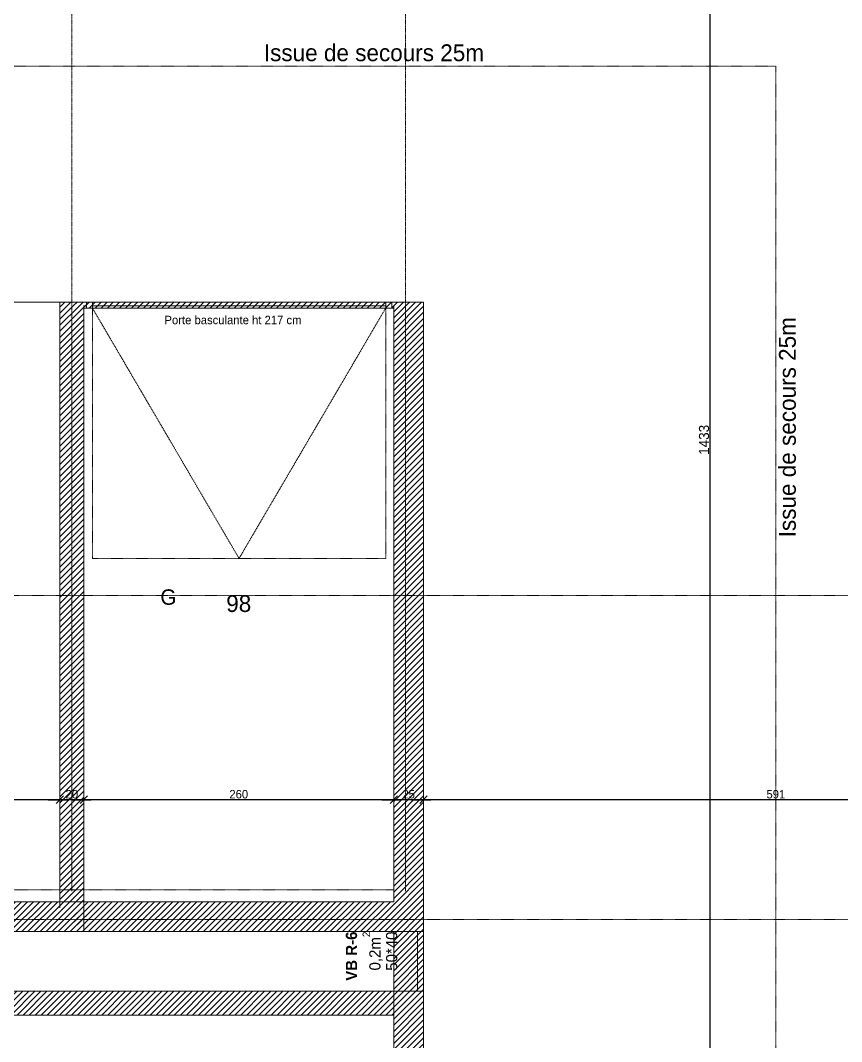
# Model space of a CAD drawing. Header units: centimetres. Extents: x -14085 to 643619, y -47998 to 35592.
# Drawn here: x 8113 to 8802, y 3159 to 4016 of the extents above; entities that cross this region are included whole.
import ezdxf

# ---------------------------------------------------------------- set-up
doc = ezdxf.new("R2010")
doc.units = ezdxf.units.CM
doc.header["$PDMODE"] = 1
doc.header["$PDSIZE"] = -2
for name, pattern in [('ISO-02', [0.75, 0.6, -0.15]), ('Style de ligne -1', [0.41664, 0.20828, -0.20836]), ('Style de ligne -6', [1.04164, 0.625, -0.20828, 0.06943, -0.13893]), ('VW-01', [0.41656, 0.20828, -0.20828])]:
    doc.linetypes.add(name, pattern=pattern)
doc.layers.get('0').update_dxf_attribs({"lineweight": 18, "true_color": 0x848484})
doc.layers.add('01_cote_gen', color=4, linetype='Continuous')
doc.layers.add('AA_COTES', color=2, linetype='Continuous')
for name, color, linetype, lineweight in [('B GÈnÈral_Hatch', 7, 'Continuous', 5), ('B Général', 7, 'Continuous', 5), ('C ANNOTATIONS-cotation', 7, 'Continuous', 5), ('C ANNOTATIONS-prestations', 7, 'Continuous', 5), ('C ANNOTATIONS-texte', 7, 'Continuous', 5)]:
    doc.layers.add(name, color=color, linetype=linetype, lineweight=lineweight)
doc.layers.add('C ANNOTATIONS-axes', color=1, linetype='ISO-02', lineweight=13, true_color=0xff0000)
doc.layers.add('C ANNOTATIONS-axes horizontaux', color=1, linetype='VW-01', lineweight=13, true_color=0xff0000)
doc.styles.add('Eurostile', font='')
doc.styles.add('Eurostile (bold)', font='')
doc.styles.add('STYLE2', font='ARIALN.TTF')
doc.styles.get('Eurostile').set_extended_font_data('Eurostile')
doc.styles.get('Eurostile (bold)').set_extended_font_data('Eurostile', bold=True)
doc.dimstyles.new('100é', dxfattribs={"dimtxt": 8.470801, "dimasz": 6.232178, "dimexe": 10, "dimexo": 25, "dimgap": 1, "dimtad": 1, "dimdec": 1, "dimtxsty": 'Eurostile', "dimblk": 'VW_SLASH', "dimblk1": 'VW_SLASH', "dimblk2": 'VW_SLASH', "dimcen": 0, "dimdle": 10, "dimazin": 0, "dimtfac": 1, "dimtdec": 1, "dimtix": 1, "dimtmove": 0, "dimatfit": 0, "dimldrblk": 'VW_FILLEDARROW', "dimfxl": 50.8, "dimfxlon": 1, "dimfrac": 2, "dimtolj": 1, "dimarcsym": 0})
doc.dimstyles.new('JB50', dxfattribs={"dimscale": 0.1, "dimtxt": 150, "dimasz": 15, "dimexe": 0.1, "dimexo": 0.1, "dimgap": 0.09, "dimtad": 1, "dimdec": 1, "dimdsep": 46, "dimtxsty": 'STYLE2', "dimblk1": 'BOND_G', "dimblk2": 'BOND_D', "dimsah": 1, "dimcen": 1.5, "dimdle": 0.01, "dimse1": 1, "dimse2": 1, "dimclrd": 4, "dimclre": 2, "dimclrt": 6, "dimazin": 2, "dimtfac": 2.333333, "dimtdec": 1, "dimtix": 1, "dimtmove": 2, "dimatfit": 3, "dimldrblk": 'BOND_G', "dimfxl": 1, "dimtolj": 1, "dimtzin": 0, "dimarcsym": 0})
pattern_1 = [(45, (0, 0), (2.4253472, -2.6458333), [])]

# ---------------------------------------------------------------- blocks, each defined once
blk = doc.blocks.new('Objet Paramétrique-3')
at = {"layer": 'B Général', "color": 7, "linetype": 'Continuous', "lineweight": 5}
for p, q in [((0, 0), (0, 500)), ((250, 0), (250, 500)), ((0, 0), (250, 0))]:
    blk.add_line(p, q, dxfattribs=at)
at = {"layer": 'B Général', "color": 7, "insert": (125, 250), "char_height": 14.118, "attachment_point": 5, "line_spacing_factor": 0.894142, "style": 'Eurostile'}
blk.add_mtext('99', dxfattribs=at)
blk = doc.blocks.new('Objet Paramétrique-6')
at = {"layer": 'B Général', "color": 7, "linetype": 'Continuous', "lineweight": 5}
for p, q in [((0, 0), (0, 500)), ((260, 0), (260, 500)), ((0, 0), (260, 0))]:
    blk.add_line(p, q, dxfattribs=at)
at = {"layer": 'B Général', "color": 7, "insert": (130, 250), "char_height": 14.118, "attachment_point": 5, "line_spacing_factor": 0.894142, "style": 'Eurostile'}
blk.add_mtext('98', dxfattribs=at)
blk = doc.blocks.new('axes 2')
at = {"layer": 'B Général', "color": 1, "linetype": 'Style de ligne -6', "lineweight": 13}
for p, q in [((490.672, -1173.93), (490.672, 1361.07)), ((770.672, -1173.93), (770.672, 1361.07))]:
    blk.add_line(p, q, dxfattribs=at)
at = {"layer": 'C ANNOTATIONS-axes horizontaux', "color": 5, "true_color": 0x0000ff}
for p, q in [((4705, -925.93), (-4705, -925.93)), ((4705, -1197.93), (-4705, -1197.93))]:
    blk.add_line(p, q, dxfattribs=at)
blk = doc.blocks.new('Porte basculante ht200cm')
at = {"layer": 'B Général', "color": 7, "linetype": 'Style de ligne -1', "lineweight": 5}
for p, q in [((-123, -2.5), (0, -212.5)), ((0, -212.5), (123, -2.5))]:
    blk.add_line(p, q, dxfattribs=at)
at = {"layer": 'B Général', "color": 7, "linetype": 'Continuous', "lineweight": 5, "flags": 128}
for points in [[(-128, 2.5), (128, 2.5), (128, -2.5), (-128, -2.5)], [(-123, 2.5), (123, 2.5), (123, -0.5), (-123, -0.5)]]:
    blk.add_lwpolyline(points, close=True, dxfattribs=at)
at = {"layer": 'B Général', "flags": 128}
for points in [[(-128, 2.5), (-123, 2.5), (-123, -2.5), (-128, -2.5)], [(123, 2.5), (128, 2.5), (128, -2.5), (123, -2.5)]]:
    blk.add_lwpolyline(points, close=True, dxfattribs=at)
at = {"layer": 'B Général', "color": 7, "linetype": 'Style de ligne -1', "lineweight": 5, "flags": 128}
blk.add_lwpolyline([(-123, -2.5), (123, -2.5), (123, -212.5), (-123, -212.5)], close=True, dxfattribs=at)
at = {"layer": 'B Général', "insert": (-66, -238.42), "char_height": 12.94, "attachment_point": 1, "line_spacing_factor": 0.894142, "style": 'Eurostile'}
blk.add_mtext('G', dxfattribs=at)
at = {"layer": 'C ANNOTATIONS-prestations', "insert": (-62.58, -8.98), "char_height": 7.059, "attachment_point": 1, "line_spacing_factor": 0.894142, "style": 'Eurostile'}
blk.add_mtext('Porte basculante ht 217 cm', dxfattribs=at)
blk = doc.blocks.new('VW_SLASH')
at = {"color": 0, "linetype": 'ByBlock', "lineweight": -2}
blk.add_line((1.6, 0), (-1, 0), dxfattribs=at)
at = {"color": 0, "lineweight": 20, "flags": 128}
blk.add_lwpolyline([(0.5, 0.5), (-0.5, -0.5)], dxfattribs=at)
blk = doc.blocks.new('*D222')
at = {"layer": 'C ANNOTATIONS-cotation', "color": 0, "linetype": 'Continuous', "lineweight": -2, "transparency": 16777216}
for p, q in [((8707.4, 4380.39), (8682, 4380.39)), ((8692, 2953.42), (8692, 4374.16)), ((8707.4, 2947.19), (8682, 2947.19))]:
    blk.add_line(p, q, dxfattribs=at)
at = {"layer": 'Defpoints', "color": 0, "linetype": 'Continuous', "lineweight": 0, "transparency": 16777216}
for p in [(8692, 4380.39), (8732.4, 4380.39), (8732.4, 2947.19)]:
    blk.add_point(p, dxfattribs=at)
at = {"layer": 'C ANNOTATIONS-cotation', "color": 0, "linetype": 'Continuous', "lineweight": -2, "transparency": 16777216, "xscale": 6.232177734375, "yscale": 6.232177734375, "zscale": 6.232177734375}
for p, rotation in [((8692, 4380.39), 90), ((8692, 2947.19), 270)]:
    blk.add_blockref('VW_SLASH', p, dxfattribs=dict(at, rotation=rotation))
at = {"layer": 'C ANNOTATIONS-cotation', "color": 0, "linetype": 'Continuous', "lineweight": 5, "transparency": 16777216, "insert": (8686.76, 3663.79), "char_height": 8.471, "attachment_point": 5, "rotation": 90, "style": 'Eurostile'}
blk.add_mtext('\\A1;1433', dxfattribs=at)
blk = doc.blocks.new('VW_FILLEDARROW')
at = {"linetype": 'Continuous', "lineweight": 0}
blk.add_hatch(color=0, dxfattribs=at).paths.add_polyline_path([(-1.6, 0.43), (0, 0), (-1.6, -0.43)])
at = {"color": 0, "lineweight": 5, "flags": 128}
blk.add_lwpolyline([(-1.6, 0.43), (0, 0), (-1.6, -0.43)], close=True, dxfattribs=at)
blk = doc.blocks.new('*D300')
at = {"layer": 'C ANNOTATIONS-cotation', "color": 0, "linetype": 'Continuous', "lineweight": -2, "transparency": 16777216}
blk.add_line((8140.25, 3362), (7903.22, 3362), dxfattribs=at)
at = {"layer": 'Defpoints', "color": 0, "linetype": 'Continuous', "lineweight": 0, "transparency": 16777216}
for p in [(7896.98, 3369.11), (8146.48, 3369.11), (7896.98, 3362)]:
    blk.add_point(p, dxfattribs=at)
at = {"layer": 'C ANNOTATIONS-cotation', "color": 0, "linetype": 'Continuous', "lineweight": -2, "transparency": 16777216, "xscale": 6.232177734375, "yscale": 6.232177734375, "zscale": 6.232177734375, "rotation": 180}
blk.add_blockref('VW_SLASH', (7896.98, 3362), dxfattribs=at)
at = {"layer": 'C ANNOTATIONS-cotation', "color": 0, "linetype": 'Continuous', "lineweight": -2, "transparency": 16777216, "xscale": 6.232177734375, "yscale": 6.232177734375, "zscale": 6.232177734375}
blk.add_blockref('VW_SLASH', (8146.48, 3362), dxfattribs=at)
at = {"layer": 'C ANNOTATIONS-cotation', "color": 0, "linetype": 'Continuous', "lineweight": 5, "transparency": 16777216, "insert": (8021.73, 3366.53), "char_height": 7.059, "attachment_point": 5, "style": 'Eurostile'}
blk.add_mtext('\\A1;250', dxfattribs=at)
blk = doc.blocks.new('*D301')
at = {"layer": 'C ANNOTATIONS-cotation', "color": 0, "linetype": 'Continuous', "lineweight": -2, "transparency": 16777216}
blk.add_line((8160.25, 3362), (8152.72, 3362), dxfattribs=at)
at = {"layer": 'Defpoints', "color": 0, "linetype": 'Continuous', "lineweight": 0, "transparency": 16777216}
for p in [(8146.48, 3369.11), (8166.48, 3369.11), (8146.48, 3362)]:
    blk.add_point(p, dxfattribs=at)
at = {"layer": 'C ANNOTATIONS-cotation', "color": 0, "linetype": 'Continuous', "lineweight": -2, "transparency": 16777216, "xscale": 6.232177734375, "yscale": 6.232177734375, "zscale": 6.232177734375, "rotation": 180}
blk.add_blockref('VW_SLASH', (8146.48, 3362), dxfattribs=at)
at = {"layer": 'C ANNOTATIONS-cotation', "color": 0, "linetype": 'Continuous', "lineweight": -2, "transparency": 16777216, "xscale": 6.232177734375, "yscale": 6.232177734375, "zscale": 6.232177734375}
blk.add_blockref('VW_SLASH', (8166.48, 3362), dxfattribs=at)
at = {"layer": 'C ANNOTATIONS-cotation', "color": 0, "linetype": 'Continuous', "lineweight": 5, "transparency": 16777216, "insert": (8156.48, 3366.53), "char_height": 7.059, "attachment_point": 5, "style": 'Eurostile'}
blk.add_mtext('\\A1;20', dxfattribs=at)
blk = doc.blocks.new('*D302')
at = {"layer": 'C ANNOTATIONS-cotation', "color": 0, "linetype": 'Continuous', "lineweight": -2, "transparency": 16777216}
blk.add_line((8420.25, 3362), (8172.72, 3362), dxfattribs=at)
at = {"layer": 'Defpoints', "color": 0, "linetype": 'Continuous', "lineweight": 0, "transparency": 16777216}
for p in [(8166.48, 3369.11), (8166.48, 3362), (8426.48, 3352)]:
    blk.add_point(p, dxfattribs=at)
at = {"layer": 'C ANNOTATIONS-cotation', "color": 0, "linetype": 'Continuous', "lineweight": -2, "transparency": 16777216, "xscale": 6.232177734375, "yscale": 6.232177734375, "zscale": 6.232177734375, "rotation": 180}
blk.add_blockref('VW_SLASH', (8166.48, 3362), dxfattribs=at)
at = {"layer": 'C ANNOTATIONS-cotation', "color": 0, "linetype": 'Continuous', "lineweight": -2, "transparency": 16777216, "xscale": 6.232177734375, "yscale": 6.232177734375, "zscale": 6.232177734375}
blk.add_blockref('VW_SLASH', (8426.48, 3362), dxfattribs=at)
at = {"layer": 'C ANNOTATIONS-cotation', "color": 0, "linetype": 'Continuous', "lineweight": 5, "transparency": 16777216, "insert": (8296.48, 3366.53), "char_height": 7.059, "attachment_point": 5, "style": 'Eurostile'}
blk.add_mtext('\\A1;260', dxfattribs=at)
blk = doc.blocks.new('*D303')
at = {"layer": 'C ANNOTATIONS-cotation', "color": 0, "linetype": 'Continuous', "lineweight": -2, "transparency": 16777216}
blk.add_line((8445.25, 3362), (8432.72, 3362), dxfattribs=at)
at = {"layer": 'Defpoints', "color": 0, "linetype": 'Continuous', "lineweight": 0, "transparency": 16777216}
for p in [(8426.48, 3362), (8426.48, 3352), (8451.48, 3337.57)]:
    blk.add_point(p, dxfattribs=at)
at = {"layer": 'C ANNOTATIONS-cotation', "color": 0, "linetype": 'Continuous', "lineweight": -2, "transparency": 16777216, "xscale": 6.232177734375, "yscale": 6.232177734375, "zscale": 6.232177734375, "rotation": 180}
blk.add_blockref('VW_SLASH', (8426.48, 3362), dxfattribs=at)
at = {"layer": 'C ANNOTATIONS-cotation', "color": 0, "linetype": 'Continuous', "lineweight": -2, "transparency": 16777216, "xscale": 6.232177734375, "yscale": 6.232177734375, "zscale": 6.232177734375}
blk.add_blockref('VW_SLASH', (8451.48, 3362), dxfattribs=at)
at = {"layer": 'C ANNOTATIONS-cotation', "color": 0, "linetype": 'Continuous', "lineweight": 5, "transparency": 16777216, "insert": (8438.98, 3366.53), "char_height": 7.059, "attachment_point": 5, "style": 'Eurostile'}
blk.add_mtext('\\A1;25', dxfattribs=at)
blk = doc.blocks.new('*D304')
at = {"layer": 'C ANNOTATIONS-cotation', "color": 0, "linetype": 'Continuous', "lineweight": -2, "transparency": 16777216}
blk.add_line((9036.25, 3362), (8457.72, 3362), dxfattribs=at)
at = {"layer": 'Defpoints', "color": 0, "linetype": 'Continuous', "lineweight": 0, "transparency": 16777216}
for p in [(8451.48, 3362), (8451.48, 3337.57), (9042.48, 3327.5)]:
    blk.add_point(p, dxfattribs=at)
at = {"layer": 'C ANNOTATIONS-cotation', "color": 0, "linetype": 'Continuous', "lineweight": -2, "transparency": 16777216, "xscale": 6.232177734375, "yscale": 6.232177734375, "zscale": 6.232177734375, "rotation": 180}
blk.add_blockref('VW_SLASH', (8451.48, 3362), dxfattribs=at)
at = {"layer": 'C ANNOTATIONS-cotation', "color": 0, "linetype": 'Continuous', "lineweight": -2, "transparency": 16777216, "xscale": 6.232177734375, "yscale": 6.232177734375, "zscale": 6.232177734375}
blk.add_blockref('VW_SLASH', (9042.48, 3362), dxfattribs=at)
at = {"layer": 'C ANNOTATIONS-cotation', "color": 0, "linetype": 'Continuous', "lineweight": 5, "transparency": 16777216, "insert": (8746.98, 3366.53), "char_height": 7.059, "attachment_point": 5, "style": 'Eurostile'}
blk.add_mtext('\\A1;591', dxfattribs=at)
blk = doc.blocks.new('BOND_G')
at = {"layer": 'AA_COTES', "color": 0}
for p, q in [((0, -5), (0, 15)), ((5, 0), (-5, 0)), ((1.77, 1.77), (-1.77, -1.77))]:
    blk.add_line(p, q, dxfattribs=at)
blk = doc.blocks.new('BOND_D')
at = {"layer": 'AA_COTES', "color": 0}
for p, q in [((5, 0), (-5, 0)), ((-1.77, -1.77), (1.77, 1.77)), ((0, 5), (0, -15))]:
    blk.add_line(p, q, dxfattribs=at)
blk = doc.blocks.new('*D1680')
at = {"layer": '01_cote_gen', "color": 4, "lineweight": -2, "transparency": 16777216}
blk.add_line((-22.5, 3720.86), (-22.5, 4438.89), dxfattribs=at)
at = {"layer": 'Defpoints', "color": 0, "lineweight": 0, "transparency": 16777216}
for p in [(-22.5, 4440.39), (0, 4440.39), (52858.64, 3719.36)]:
    blk.add_point(p, dxfattribs=at)
at = {"layer": '01_cote_gen', "color": 4, "lineweight": -2, "transparency": 16777216, "xscale": 1.5, "yscale": 1.5, "zscale": 1.5}
for name, p, rotation in [('BOND_D', (-22.5, 4440.39), 90), ('BOND_G', (-22.5, 3719.36), 270)]:
    blk.add_blockref(name, p, dxfattribs=dict(at, rotation=rotation))
at = {"layer": '01_cote_gen', "color": 6, "lineweight": 0, "transparency": 16777216, "insert": (-30.04, 4079.87), "char_height": 15, "attachment_point": 5, "rotation": 90, "style": 'STYLE2'}
blk.add_mtext('\\A1;721', dxfattribs=at)

msp = doc.modelspace()

# ---------------------------------------------------------------- hatches: boundary and pattern name
at = {"layer": 'B GÈnÈral_Hatch', "linetype": 'Continuous', "lineweight": 5}
h = msp.add_hatch(dxfattribs=at)
h.set_pattern_fill('50_BETON', style=0, pattern_type=2)
h.set_pattern_definition(pattern_1)
h.paths.add_polyline_path([(8426.48, 3774.33), (8451.48, 3779.33), (8146.48, 3779.34), (8166.48, 3774.34)])
h = msp.add_hatch(dxfattribs=at)
h.set_pattern_fill('50_BETON', style=0, pattern_type=2)
h.set_pattern_definition(pattern_1)
h.paths.add_polyline_path([(8166.48, 3251.39), (8166.48, 3774.34), (8146.48, 3779.34), (8146.48, 3271.39)])
h = msp.add_hatch(dxfattribs=at)
h.set_pattern_fill('50_BETON', style=0, pattern_type=2)
h.set_pattern_definition(pattern_1)
h.paths.add_polyline_path([(8168.76, 3779.34), (8146.48, 3779.34), (8166.48, 3774.34), (8168.76, 3774.34)])
h = msp.add_hatch(dxfattribs=at)
h.set_pattern_fill('50_BETON', style=0, pattern_type=2)
h.set_pattern_definition(pattern_1)
h.paths.add_polyline_path([(8426.48, 3774.33), (8451.48, 3779.33), (8424.76, 3779.33), (8424.76, 3774.33)])
h = msp.add_hatch(dxfattribs=at)
h.set_pattern_fill('50_BETON', style=0, pattern_type=2)
h.set_pattern_definition(pattern_1)
h.paths.add_polyline_path([(8451.48, 3779.33), (8426.48, 3774.33), (8426.48, 2324.49), (8451.48, 2349.49)])
h = msp.add_hatch(dxfattribs=at)
h.set_pattern_fill('50_BETON', style=0, pattern_type=2)
h.set_pattern_definition(pattern_1)
h.paths.add_polyline_path([(8426.48, 3251.39), (8426.48, 3276.39), (7074.48, 3276.39), (7074.48, 3251.39)])
h = msp.add_hatch(dxfattribs=at)
h.set_pattern_fill('50_BETON', style=0, pattern_type=2)
h.set_pattern_definition(pattern_1)
h.paths.add_polyline_path([(7739, 3201.39), (7719, 3181.39), (8426.48, 3181.39), (8426.48, 3201.39)])

# ---------------------------------------------------------------- linework, layer by layer
at = {"layer": 'B Général', "color": 7, "linetype": 'VW-01', "lineweight": 5}
for p in [(7262.5, 3977.19), (8746.98, 2947.19)]:
    msp.add_line(p, (8746.98, 3977.19), dxfattribs=at)
at = {"layer": 'B Général', "color": 7, "linetype": 'Continuous', "lineweight": 5}
for p, q in [((8446.48, 3779.33), (7896.98, 3779.33)), ((8146.48, 3779.34), (8451.48, 3779.33)), ((8146.48, 3779.34), (8146.48, 3271.39)), ((8146.48, 3779.34), (8168.76, 3779.34)), ((8168.76, 3774.34), (8168.76, 3779.34)), ((8424.76, 3779.33), (8451.48, 3779.33)), ((8424.76, 3774.33), (8424.76, 3779.33)), ((8451.48, 2349.49), (8451.48, 3779.33)), ((8166.48, 3774.34), (8426.48, 3774.33)), ((8166.48, 3774.34), (8166.48, 3251.39)), ((8166.48, 3774.34), (8168.76, 3774.34)), ((8424.76, 3774.33), (8426.48, 3774.33)), ((8426.48, 3276.39), (8426.48, 3774.33)), ((7896.98, 3276.39), (8426.48, 3276.39)), ((7739, 3251.39), (8426.48, 3251.39)), ((8426.48, 2324.49), (8426.48, 3251.39)), ((8426.48, 3201.39), (7739, 3201.39)), ((8426.48, 3181.39), (7719, 3181.39))]:
    msp.add_line(p, q, dxfattribs=at)
at = {"layer": 'B Général', "color": 7, "linetype": 'Continuous', "lineweight": 18}
for p, q in [((8146.48, 3779.34), (8451.48, 3779.33)), ((8146.48, 3779.34), (8146.48, 3271.39)), ((8146.48, 3779.34), (8168.76, 3779.34)), ((8424.76, 3779.33), (8451.48, 3779.33)), ((8451.48, 2349.49), (8451.48, 3779.33)), ((8166.48, 3774.34), (8426.48, 3774.33)), ((8166.48, 3774.34), (8166.48, 3251.39)), ((8166.48, 3774.34), (8168.76, 3774.34)), ((8424.76, 3774.33), (8426.48, 3774.33)), ((8426.48, 3276.39), (8426.48, 3774.33)), ((7896.98, 3276.39), (8426.48, 3276.39)), ((7739, 3251.39), (8426.48, 3251.39)), ((8426.48, 2324.49), (8426.48, 3251.39)), ((8426.48, 3201.39), (7739, 3201.39)), ((8426.48, 3181.39), (7719, 3181.39))]:
    msp.add_line(p, q, dxfattribs=at)
at = {"layer": 'B Général', "color": 250, "linetype": 'VW-01', "lineweight": 18, "true_color": 0x444444}
msp.add_line((7085.89, 3286.39), (8426.48, 3286.39), dxfattribs=at)
at = {"layer": 'B Général', "color": 7, "linetype": 'Continuous', "flags": 128}
for points in [[(8426.48, 3201.39), (8426.48, 3251.39), (8451.48, 3251.39), (8451.48, 3201.39)], [(8446.48, 3201.39), (8446.48, 3251.39), (8451.48, 3251.39), (8451.48, 3201.39)]]:
    msp.add_lwpolyline(points, close=True, dxfattribs=at)

# ---------------------------------------------------------------- block references
at = {"layer": 'B Général', "color": 7}
for name, p, rotation in [('Porte basculante ht200cm', (8296.76, 3776.83), 359.9979813935357), ('Objet Paramétrique-3', (7896.48, 3276.39), 2.637551302915977e-09), ('Objet Paramétrique-6', (8166.48, 3276.39), 359.9999999976352)]:
    msp.add_blockref(name, p, dxfattribs=dict(at, rotation=rotation))
at = {"layer": 'C ANNOTATIONS-axes', "color": 7}
msp.add_blockref('axes 2', (7665.81, 4459.32), dxfattribs=at)

# ---------------------------------------------------------------- texts
at = {"layer": 'C ANNOTATIONS-texte', "insert": (8317.54, 3995.54), "char_height": 14.118, "attachment_point": 1, "line_spacing_factor": 0.894142, "style": 'Eurostile'}
msp.add_mtext('Issue de secours 25m', dxfattribs=at)
at = {"layer": 'C ANNOTATIONS-texte', "insert": (8749.59, 3582.06), "char_height": 14.118, "attachment_point": 1, "rotation": 90, "line_spacing_factor": 0.894142, "style": 'Eurostile'}
msp.add_mtext('Issue de secours 25m', dxfattribs=at)
at = {"layer": 'C ANNOTATIONS-texte', "insert": (8386.31, 3251.39), "char_height": 9.412, "width": 50, "attachment_point": 3, "rotation": 90, "line_spacing_factor": 0.894142, "style": 'Eurostile (bold)'}
msp.add_mtext('VB R-6\\P{\\fEurostile|b0|i0|c0|p0;0,2m}{\\fEurostile|b0|i0|c0|p0;\\H0.6667x;\\S2^ ;}{\\fEurostile|b0|i0|c0|p0; }{\\fEurostile|b0|i0|c0|p0;50*40}', dxfattribs=at)

# ---------------------------------------------------------------- dimensions: what is measured, and where the dimension line sits
at = {"layer": '01_cote_gen', "lineweight": 0}
dim = msp.add_linear_dim(base=(-22.5, 4440.39), p1=(52858.64, 3719.36), p2=(0, 4440.39), angle=90, dimstyle='JB50', dxfattribs=at)
dim.commit()
dim.dimension.update_dxf_attribs({"geometry": '*D1680', "text_midpoint": (-30.04, 4079.87)})
at = {"layer": 'C ANNOTATIONS-cotation', "color": 7, "linetype": 'Continuous', "lineweight": 5}
dim = msp.add_linear_dim(base=(8692, 4380.39), p1=(8732.4, 2947.19), p2=(8732.4, 4380.39), angle=270, dimstyle='100é', override={"dimtxt": 8.470801, "dimdec": 0, "dimpost": '<>', "dimtxsty": 'Eurostile', "dimtmove": 2}, dxfattribs=at)
dim.commit()
dim.dimension.update_dxf_attribs({"geometry": '*D222', "text_midpoint": (8686.76, 3663.79)})
for base, p1, p2, picture, middle in [((7896.98421287, 3362), (8146.48421295, 3369.11324865), (7896.98421287, 3369.11324864), '*D300', (8021.73421291, 3366.52950033)), ((8146.48, 3362), (8166.48, 3369.11), (8146.48, 3369.11), '*D301', (8156.48, 3366.53)), ((8166.48, 3362), (8426.48, 3352), (8166.48, 3369.11), '*D302', (8296.48, 3366.53)), ((8426.48, 3362), (8451.48, 3337.57), (8426.48, 3352), '*D303', (8438.98, 3366.53)), ((8451.48, 3362), (9042.48, 3327.5), (8451.48, 3337.57), '*D304', (8746.98, 3366.53))]:
    dim = msp.add_linear_dim(base=base, p1=p1, p2=p2, dimstyle='100é', override={"dimtxt": 7.059001, "dimdec": 0, "dimpost": '<>', "dimtxsty": 'Eurostile', "dimse1": 1, "dimse2": 1, "dimtmove": 2}, dxfattribs=at)
    dim.commit()
    dim.dimension.update_dxf_attribs({"geometry": picture, "text_midpoint": middle})

doc.saveas('drawing.dxf')
